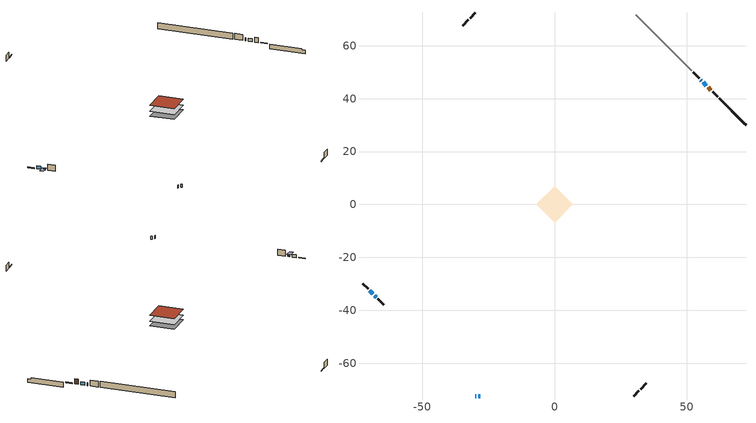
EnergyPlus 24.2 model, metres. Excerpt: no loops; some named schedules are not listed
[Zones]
conditioned space
 floor adiabatic (AdiabaticFloorConstruction): -6.93,0 0,6.93 6.93,0 0,-6.93 z0.98
 floor foundation (Slab1 construction): -6.93,0 0,6.93 6.93,0 0,-6.93 z-0.94
 wall outside (RimJoist1 construction): 29.98,-72.38 31.87,-70.49 / -72.38,-29.98 -70.49,-31.87 / -29.98,72.38 -31.87,70.49 / 61.64,40.72 59.74,42.61 z0.98:1.28
 wall outside (AdiabaticWallConstruction 1): 59.09,43.27 58.06,44.3 z0.98:3.01
 wall outside (AdiabaticWallConstruction): -29.98,-72.38 -29.66,-72.38 / -28.74,-72.38 -28.1,-72.38 / 57.4,44.95 56.19,46.17 / -69.83,-32.53 -68.62,-33.74 / 55.54,46.82 55.31,47.05 z0.98:2.2; -67.96,-34.4 -67.37,-34.99 z0.98:1.44
 wall outside (Wall1 construction): 32.53,-69.83 34.73,-67.63 / -66.71,-35.65 -64.51,-37.85 / -32.53,69.83 -34.73,67.63 / 54.66,47.7 52.46,49.9 z0.98:3.42
 wall foundation (FoundationWall1 construction): 62.29,40.07,-0.94 62.29,40.07,0.98 71.37,30.99,0.98 71.37,30.99,0.44 72.38,29.98,0.44 72.38,29.98,-0.94
 wall adiabatic (Wall2 construction): 51.8,50.56 30.64,71.72 z0.98:3.42
 window (WindowConstruction 2): -29.98,-72.38 -29.66,-72.38 z0.98:2.2
 window (WindowConstruction 3): -28.73,-72.38 -28.1,-72.38 z0.98:2.2
 window (WindowConstruction): 57.4,44.96 56.19,46.17 z0.98:2.2
 window (WindowConstruction 1): -69.83,-32.53 -68.62,-33.74 z0.98:2.2
 window (WindowConstruction 4): -67.96,-34.4 -67.37,-34.99 z0.98:1.44
 window (WindowConstruction 5): 55.54,46.82 55.31,47.05 z0.98:2.2
 door (Door): 59.09,43.27 58.06,44.3 z0.98:3.01
 ceiling adiabatic (AdiabaticFloorConstruction): 0,-6.93 6.93,0 0,6.93 -6.93,0 z0.98
 roof outside (Roof1 construction): 0,6.93 -6.93,0 0,-6.93 6.93,0 z3.42
shading: -67.16,-35.2 -68.17,-34.19 -70.33,-36.34 -69.32,-37.36 z1.74
[Building]
Building 1: Terrain=Suburbs
[Site:Location]
Montreal Intl AP_QC: Latitude {deg}=45.47; Longitude {deg}=-73.74; Time Zone {hr}=-5; Elevation {m}=36; Keep Site Location Information=Yes
[Site:GroundTemperature:Shallow]
2.07863, -0.316383, -0.508184, 0.628371, 5.19101, 9.73239, 13.6695, 16.1636, 16.3755, 14.347, 10.5102, 6.10817
[Site:WaterMainsTemperature]
Calculation Method=Schedule; Temperature Schedule=mains temperature schedule
[Material] Roughness=Rough; Thermal Absorptance=0.9
Name | Thickness {m} | Conductivity {W/m-K} | Density {kg/m3} | Specific Heat {J/kg-K} | Solar Absorptance | Visible Absorptance
asphalt or fiberglass shingles | 0.00635 | 0.162714 | 1121.4 | 1465.45 | 0.4 | 0.4
concrete 4.0 in. | 0.1016 | 1.803125 | 2242.8 | 837.4 | 0.7 | 0.7
concrete 8.0 in. | 0.2032 | 1.803125 | 2242.8 | 837.4 | 0.7 | 0.7
door material | 0.04445 | 0.0451087 | 512.64 | 1214.23 | 0.7 | 0.7
floor covering | 0.0127 | 0.0433444 | 54.468 | 1339.84 | 0.6 | 0.6
floor rigid ins; wall rigid ins | 0.512978 | 0.029427 | 32.04 | 1214.23 | 0.7 | 0.7
floor stud and cavity | 0.1397 | 1.75129 | 37.0049 | 1207.88 | 0.7 | 0.7
furniture material conditioned space 1 | 0.1524 | 0.115458 | 640.8 | 1214.23 | 0.6 | 0.6
gypsum board | 0.00254 | 0.160291 | 801 | 837.4 | 0.6 | 0.6
gypsum board 1 | 0.0127 | 0.160291 | 801 | 837.4 | 0.6 | 0.6
osb sheathing 0.5 in. | 0.0127 | 0.115458 | 512.64 | 1214.23 | 0.7 | 0.7
osb sheathing 0.5 in. 1 | 0.0127 | 0.115458 | 512.64 | 1214.23 | 0.4 | 0.4
osb sheathing 0.75 in. | 0.01905 | 0.115458 | 512.64 | 1214.23 | 0.7 | 0.7
osb sheathing 2.0 in. | 0.0508 | 0.115458 | 512.64 | 1214.23 | 0.7 | 0.7
rim joist stud and cavity | 0.0508 | 0.353641 | 125.044 | 1163.47 | 0.6 | 0.6
roof stud and cavity | 0.0889 | 0.469051 | 50.32683 | 1063.81 | 0.7 | 0.7
wall stud and cavity | 0.1397 | 0.146652 | 139.0536 | 1170.24 | 0.7 | 0.7
wall stud and cavity 1 | 0.1397 | 0.12523 | 139.0536 | 1170.24 | 0.7 | 0.7
wall stud and cavity 2 | 0.0889 | 0.380278 | 52.3479 | 1209.89 | 0.7 | 0.7
wall stud and cavity 3 | 0.0889 | 0.391764 | 83.0341 | 1211.67 | 0.7 | 0.7
wood siding | 0.0254 | 0.102417 | 544.68 | 1172.36 | 0.4 | 0.4
wood siding 1; wood siding 2; wood siding 3 | 0.0254 | 0.102417 | 544.68 | 1172.36 | 0.7 | 0.7
[WindowMaterial:SimpleGlazingSystem]
Name | U-Factor {W/m2-K} | Solar Heat Gain Coefficient
WindowMaterial | 2.95483 | 0.57
WindowMaterial 1 | 4.465747 | 0.64
WindowMaterial 2 | 3.99504 | 0.67
WindowMaterial 3 | 4.51855 | 0.63
[Construction]
AdiabaticFloorConstruction: floor stud and cavity, floor rigid ins, osb sheathing 0.75 in., floor covering
AdiabaticWallConstruction: wood siding 2, wall rigid ins, wall stud and cavity 2, gypsum board 1
AdiabaticWallConstruction 1: wood siding 3, wall rigid ins, wall stud and cavity 2, gypsum board 1
Door: door material
FoundationWall1 construction: concrete 8.0 in.
furniture construction conditioned space 1: furniture material conditioned space 1
PartitionWallConstruction: gypsum board 1, wall stud and cavity 3, gypsum board 1
RimJoist1 construction: wood siding 1, osb sheathing 2.0 in., rim joist stud and cavity
Roof1 construction: asphalt or fiberglass shingles, roof stud and cavity, gypsum board
Slab1 construction: concrete 4.0 in.
Wall1 construction: wood siding, osb sheathing 0.5 in., wall stud and cavity, gypsum board 1
Wall2 construction: osb sheathing 0.5 in. 1, wall stud and cavity 1, gypsum board 1
WindowConstruction; WindowConstruction 1: WindowMaterial
WindowConstruction 2: WindowMaterial 1
WindowConstruction 3: WindowMaterial 2
WindowConstruction 4; WindowConstruction 5: WindowMaterial 3
[Zone]
conditioned space: Multiplier=1; Volume {m3}=468.6; Part of Total Floor Area=Yes
[Space]
conditioned space 1: Zone=conditioned space; Volume {m3}=468.6
[SurfaceProperty:ExposedFoundationPerimeter]
Slab1: Exposed Perimeter Calculation Method=TotalExposedPerimeter; Total Exposed Perimeter {m}=14.265
[InternalMass] Zone or ZoneList=conditioned space; Space or SpaceList=conditioned space 1
Name | Construction | Surface Area {m2}
furniture mass conditioned space 1 | furniture construction conditioned space 1 | 76.8799
partition wall mass | PartitionWallConstruction | 192.2
[Lights]
interior lighting: Zone or ZoneList or Space or SpaceList=conditioned space 1; Schedule=interior lighting schedule; Design Level Calculation Method=LightingLevel; Lighting Level {W}=343.2; Return Air Fraction=0; Fraction Radiant=0.6; Fraction Visible=0.2; Fraction Replaceable=1
[People]
occupants: Zone or ZoneList or Space or SpaceList=conditioned space 1; Number of People Schedule=occupants schedule; Number of People Calculation Method=People; Number of People=3; Fraction Radiant=0.314171; Sensible Heat Fraction=0.56303; Activity Level Schedule=occupants activity schedule; Carbon Dioxide Generation Rate {m3/s-W}=0; Enable ASHRAE 55 Comfort Warnings=No; Mean Radiant Temperature Calculation Type=EnclosureAveraged
[ElectricEquipment] Zone or ZoneList or Space or SpaceList=conditioned space 1; Design Level Calculation Method=EquipmentLevel
Name | Schedule | Design Level {W} | Fraction Latent | Fraction Radiant | Fraction Lost
clothes dryer | clothes dryer schedule | 140.772 | 0.015 | 0.081 | 0.85
clothes washer | clothes washer schedule | 32.1985 | 0.03 | 0.162 | 0.7
cooking range | cooking range schedule | 208.969 | 0.08 | 0.432 | 0.2
dishwasher | dishwasher schedule | 66.8632 | 0.3 | 0.18 | 0.4
fridge | fridge schedule | 72.9452 | 0 | 0.6 | 0
mech vent bath fan 0 | mech vent bath fan 0 schedule | 50.2 | 0 | 0 | 1
mech vent house fan | mech vent house fan schedule | 0 | 0 | 0 | 1
mech vent house fan cfis | mech vent house fan cfis schedule | 0 | 0 | 0 | 0
mech vent range fan 0 | mech vent range fan 0 schedule | 57 | 0 | 0 | 1
misc plug loads | misc plug loads schedule | 494.7 | 0.045 | 0.513 | 0.1
whole house fan | Always On Discrete | 0 | 0 | 0 | 1
[OtherEquipment] Zone or ZoneList or Space or SpaceList=conditioned space 1; Design Level Calculation Method=EquipmentLevel
Name | Fuel Type | Schedule | Design Level {W} | Fraction Latent | Fraction Radiant | Fraction Lost
clothes dryer 1 | Electricity | clothes dryer schedule | 0 | 0.015 | 0.081 | 0.85
cooking range 1 | Electricity | cooking range schedule | 0 | 0.08 | 0.432 | 0.2
general water use latent | None | general water use schedule | 59.3978 | 1 | 0 | 0
general water use sensible | None | general water use schedule | -58.539 | 0 | 0.6 | 0
mech vent house fan latent load | None | Always On Discrete | 0 | 1 | 0 | 0
mech vent house fan sensible load | None | Always On Discrete | 0 | 0 | 0 | 0
water heater energy adjustment1 | Electricity | Always On Discrete | 0.01 | 0 | 0 | 1
[ZoneInfiltration:DesignFlowRate] Zone or ZoneList or Space or SpaceList=conditioned space 1; Schedule=Always On Discrete; Design Flow Rate Calculation Method=Flow/Zone; Design Flow Rate {m3/s}=0
infil flow; natural vent flow; whole house fan flow
[ZoneControl:Thermostat]
conditioned space Thermostat: Zone or ZoneList=conditioned space; Control Type Schedule=conditioned space Thermostat Schedule; Control 1=conditioned space temperature setpoint; Temperature Difference Between Cutout And Setpoint {deltaC}=0
[ZoneHVAC:Baseboard:Convective:Electric]
electric baseboard: Availability Schedule=Always On Discrete; Heating Design Capacity {W}=21532.5; Efficiency=1
[Zone equipment]
conditioned space: electric baseboard
[Foundation:Kiva]
Foundation Kiva 1: Initial Indoor Air Temperature {C}=18; Wall Height Above Grade {m}=0.979993; Wall Depth Below Slab {m}=0.2032
[Foundation:Kiva:Settings]
Soil Conductivity {W/m-K}=0.849921; Soil Density {kg/m3}=1842.3; Soil Specific Heat {J/kg-K}=418.7; Ground Solar Absorptivity=0.9; Ground Thermal Absorptivity=0.9; Ground Surface Roughness {m}=0.03; Far-Field Width {m}=40; Deep-Ground Boundary Condition=ZeroFlux; Deep-Ground Depth {m}=40; Minimum Cell Dimension {m}=0.2; Maximum Cell Growth Coefficient=3; Simulation Timestep=Timestep
[Exterior:Lights]
exterior lighting: Schedule=exterior lighting schedule; Design Level {W}=75.6
[EnergyManagementSystem:GlobalVariable]
infil_program_Qfan
infil_program_Qinf
natural_vent_program_Qnv
natural_vent_program_Qwhf
[EnergyManagementSystem:Sensor]
Name | Output:Variable or Output:Meter Index Key | Output:Variable or Output:Meter
airflow_gain | infil flow | Infiltration Sensible Heat Gain Energy
airflow_gain_1 | natural vent flow | Infiltration Sensible Heat Gain Energy
airflow_gain_2 | whole house fan flow | Infiltration Sensible Heat Gain Energy
airflow_loss | infil flow | Infiltration Sensible Heat Loss Energy
airflow_loss_1 | natural vent flow | Infiltration Sensible Heat Loss Energy
airflow_loss_2 | whole house fan flow | Infiltration Sensible Heat Loss Energy
clg_load_cond |  | Cooling:EnergyTransfer:Zone:CONDITIONED SPACE
clg_sp_s; clg_sp_s_1 | cooling setpoint | Schedule Value
clothes_dryer_exhaust_0_sch_s | clothes dryer exhaust 0 schedule | Schedule Value
conditioned_space_clg_unmet_s | conditioned space | Zone Cooling Setpoint Not Met Time
conditioned_space_htg_unmet_s | conditioned space | Zone Heating Setpoint Not Met Time
cool_season | cooling season schedule | Schedule Value
fridge_tin_s; tin_s; tin_s_1 | conditioned space | Zone Mean Air Temperature
htg_load_cond |  | Heating:EnergyTransfer:Zone:CONDITIONED SPACE
htg_sp_s; htg_sp_s_1 | heating setpoint | Schedule Value
ig_ee_conv | clothes dryer | Electric Equipment Convective Heating Energy
ig_ee_conv_2 | cooking range | Electric Equipment Convective Heating Energy
ig_ee_conv_4 | fridge | Electric Equipment Convective Heating Energy
ig_ee_conv_5 | misc plug loads | Electric Equipment Convective Heating Energy
ig_ee_conv_6 | whole house fan | Electric Equipment Convective Heating Energy
ig_ee_rad | clothes dryer | Electric Equipment Radiant Heating Energy
ig_ee_rad_2 | cooking range | Electric Equipment Radiant Heating Energy
ig_ee_rad_4 | fridge | Electric Equipment Radiant Heating Energy
ig_ee_rad_5 | misc plug loads | Electric Equipment Radiant Heating Energy
ig_ee_rad_6 | whole house fan | Electric Equipment Radiant Heating Energy
ig_lgt_conv | interior lighting | Lights Convective Heating Energy
ig_lgt_rad | interior lighting | Lights Radiant Heating Energy
ig_lgt_vis | interior lighting | Lights Visible Radiation Heating Energy
ig_oe_conv | clothes dryer 1 | Other Equipment Convective Heating Energy
ig_oe_conv_1 | cooking range 1 | Other Equipment Convective Heating Energy
ig_oe_conv_2 | general water use latent | Other Equipment Convective Heating Energy
ig_oe_conv_3 | general water use sensible | Other Equipment Convective Heating Energy
ig_oe_conv_4 | water heater energy adjustment1 | Other Equipment Convective Heating Energy
ig_oe_rad | clothes dryer 1 | Other Equipment Radiant Heating Energy
ig_oe_rad_1 | cooking range 1 | Other Equipment Radiant Heating Energy
ig_oe_rad_2 | general water use latent | Other Equipment Radiant Heating Energy
ig_oe_rad_3 | general water use sensible | Other Equipment Radiant Heating Energy
ig_oe_rad_4 | water heater energy adjustment1 | Other Equipment Radiant Heating Energy
ig_ppl_conv | occupants | People Convective Heating Energy
ig_ppl_rad | occupants | People Radiant Heating Energy
im_conv | furniture mass conditioned space 1 | Surface Inside Face Convection Heat Gain Energy
im_conv_1 | partition wall mass | Surface Inside Face Convection Heat Gain Energy
im_ig | furniture mass conditioned space 1 | Surface Inside Face Internal Gains Radiation Heat Gain Energy
im_ig_1 | partition wall mass | Surface Inside Face Internal Gains Radiation Heat Gain Energy
im_lgt | furniture mass conditioned space 1 | Surface Inside Face Lights Radiation Heat Gain Energy
im_lgt_1 | partition wall mass | Surface Inside Face Lights Radiation Heat Gain Energy
im_sol | furniture mass conditioned space 1 | Surface Inside Face Solar Radiation Heat Gain Energy
im_sol_1 | partition wall mass | Surface Inside Face Solar Radiation Heat Gain Energy
im_surf | furniture mass conditioned space 1 | Surface Inside Face Net Surface Thermal Radiation Heat Gain Energy
im_surf_1 | partition wall mass | Surface Inside Face Net Surface Thermal Radiation Heat Gain Energy
mech_vent_bath_fan_0_sch_s | mech vent bath fan 0 schedule | Schedule Value
mech_vent_range_fan_0_sch_s | mech vent range fan 0 schedule | Schedule Value
mv_conv | mech vent bath fan 0 | Electric Equipment Convective Heating Energy
mv_conv_1 | mech vent house fan | Electric Equipment Convective Heating Energy
mv_conv_2 | mech vent house fan cfis | Electric Equipment Convective Heating Energy
mv_conv_3 | mech vent range fan 0 | Electric Equipment Convective Heating Energy
mv_conv_4 | mech vent house fan latent load | Other Equipment Convective Heating Energy
mv_conv_5 | mech vent house fan sensible load | Other Equipment Convective Heating Energy
mv_rad | mech vent bath fan 0 | Electric Equipment Radiant Heating Energy
mv_rad_1 | mech vent house fan | Electric Equipment Radiant Heating Energy
mv_rad_2 | mech vent house fan cfis | Electric Equipment Radiant Heating Energy
mv_rad_3 | mech vent range fan 0 | Electric Equipment Radiant Heating Energy
mv_rad_4 | mech vent house fan latent load | Other Equipment Radiant Heating Energy
mv_rad_5 | mech vent house fan sensible load | Other Equipment Radiant Heating Energy
natural_vent_s | natural vent schedule | Schedule Value
out_pb_s |  | Site Outdoor Air Barometric Pressure
out_wt_s |  | Site Outdoor Air Humidity Ratio
site_vw_s |  | Site Wind Speed
ss_back_out | Window1 | Surface Window Shortwave from Zone Back Out Window Heat Transfer Rate
ss_back_out_1 | Window2 | Surface Window Shortwave from Zone Back Out Window Heat Transfer Rate
ss_back_out_2 | Window3 | Surface Window Shortwave from Zone Back Out Window Heat Transfer Rate
ss_back_out_3 | Window5 | Surface Window Shortwave from Zone Back Out Window Heat Transfer Rate
ss_back_out_4 | Window7 | Surface Window Shortwave from Zone Back Out Window Heat Transfer Rate
ss_back_out_5 | Window8 | Surface Window Shortwave from Zone Back Out Window Heat Transfer Rate
ss_conv | Door1 | Surface Inside Face Convection Heat Gain Energy
ss_conv_1 | Window1 | Surface Inside Face Convection Heat Gain Energy
ss_conv_2 | Window2 | Surface Inside Face Convection Heat Gain Energy
ss_conv_3 | Window3 | Surface Inside Face Convection Heat Gain Energy
ss_conv_4 | Window5 | Surface Inside Face Convection Heat Gain Energy
ss_conv_5 | Window7 | Surface Inside Face Convection Heat Gain Energy
ss_conv_6 | Window8 | Surface Inside Face Convection Heat Gain Energy
ss_ig | Door1 | Surface Inside Face Internal Gains Radiation Heat Gain Energy
ss_ig_1 | Window1 | Surface Inside Face Internal Gains Radiation Heat Gain Energy
ss_ig_2 | Window2 | Surface Inside Face Internal Gains Radiation Heat Gain Energy
ss_ig_3 | Window3 | Surface Inside Face Internal Gains Radiation Heat Gain Energy
ss_ig_4 | Window5 | Surface Inside Face Internal Gains Radiation Heat Gain Energy
ss_ig_5 | Window7 | Surface Inside Face Internal Gains Radiation Heat Gain Energy
ss_ig_6 | Window8 | Surface Inside Face Internal Gains Radiation Heat Gain Energy
ss_lgt | Door1 | Surface Inside Face Lights Radiation Heat Gain Energy
ss_sol | Door1 | Surface Inside Face Solar Radiation Heat Gain Energy
ss_surf | Door1 | Surface Inside Face Net Surface Thermal Radiation Heat Gain Energy
ss_surf_1 | Window1 | Surface Inside Face Net Surface Thermal Radiation Heat Gain Energy
ss_surf_2 | Window2 | Surface Inside Face Net Surface Thermal Radiation Heat Gain Energy
ss_surf_3 | Window3 | Surface Inside Face Net Surface Thermal Radiation Heat Gain Energy
ss_surf_4 | Window5 | Surface Inside Face Net Surface Thermal Radiation Heat Gain Energy
ss_surf_5 | Window7 | Surface Inside Face Net Surface Thermal Radiation Heat Gain Energy
ss_surf_6 | Window8 | Surface Inside Face Net Surface Thermal Radiation Heat Gain Energy
ss_trans_in | Window1 | Surface Window Transmitted Solar Radiation Rate
ss_trans_in_1 | Window2 | Surface Window Transmitted Solar Radiation Rate
ss_trans_in_2 | Window3 | Surface Window Transmitted Solar Radiation Rate
ss_trans_in_3 | Window5 | Surface Window Transmitted Solar Radiation Rate
ss_trans_in_4 | Window7 | Surface Window Transmitted Solar Radiation Rate
ss_trans_in_5 | Window8 | Surface Window Transmitted Solar Radiation Rate
ss_trans_out | Window1 | Surface Inside Face Initial Transmitted Diffuse Transmitted Out Window Solar Radiation Rate
ss_trans_out_1 | Window2 | Surface Inside Face Initial Transmitted Diffuse Transmitted Out Window Solar Radiation Rate
ss_trans_out_2 | Window3 | Surface Inside Face Initial Transmitted Diffuse Transmitted Out Window Solar Radiation Rate
ss_trans_out_3 | Window5 | Surface Inside Face Initial Transmitted Diffuse Transmitted Out Window Solar Radiation Rate
ss_trans_out_4 | Window7 | Surface Inside Face Initial Transmitted Diffuse Transmitted Out Window Solar Radiation Rate
ss_trans_out_5 | Window8 | Surface Inside Face Initial Transmitted Diffuse Transmitted Out Window Solar Radiation Rate
s_conv | FoundationWall1 | Surface Inside Face Convection Heat Gain Energy
s_conv_1 | inferred conditioned ceiling | Surface Inside Face Convection Heat Gain Energy
s_conv_10 | Wall1:225 | Surface Inside Face Convection Heat Gain Energy
s_conv_11 | Wall1:315 | Surface Inside Face Convection Heat Gain Energy
s_conv_12 | Wall1:45 | Surface Inside Face Convection Heat Gain Energy
s_conv_13 | Wall2 | Surface Inside Face Convection Heat Gain Energy
s_conv_2 | inferred conditioned floor | Surface Inside Face Convection Heat Gain Energy
s_conv_3 | RimJoist1:135 | Surface Inside Face Convection Heat Gain Energy
s_conv_4 | RimJoist1:225 | Surface Inside Face Convection Heat Gain Energy
s_conv_5 | RimJoist1:315 | Surface Inside Face Convection Heat Gain Energy
s_conv_6 | RimJoist1:45 | Surface Inside Face Convection Heat Gain Energy
s_conv_7 | Roof1 | Surface Inside Face Convection Heat Gain Energy
s_conv_8 | Slab1 | Surface Inside Face Convection Heat Gain Energy
s_conv_9 | Wall1:135 | Surface Inside Face Convection Heat Gain Energy
s_ig | FoundationWall1 | Surface Inside Face Internal Gains Radiation Heat Gain Energy
s_ig_1 | inferred conditioned ceiling | Surface Inside Face Internal Gains Radiation Heat Gain Energy
s_ig_10 | Wall1:225 | Surface Inside Face Internal Gains Radiation Heat Gain Energy
s_ig_11 | Wall1:315 | Surface Inside Face Internal Gains Radiation Heat Gain Energy
s_ig_12 | Wall1:45 | Surface Inside Face Internal Gains Radiation Heat Gain Energy
s_ig_13 | Wall2 | Surface Inside Face Internal Gains Radiation Heat Gain Energy
s_ig_2 | inferred conditioned floor | Surface Inside Face Internal Gains Radiation Heat Gain Energy
s_ig_3 | RimJoist1:135 | Surface Inside Face Internal Gains Radiation Heat Gain Energy
s_ig_4 | RimJoist1:225 | Surface Inside Face Internal Gains Radiation Heat Gain Energy
s_ig_5 | RimJoist1:315 | Surface Inside Face Internal Gains Radiation Heat Gain Energy
s_ig_6 | RimJoist1:45 | Surface Inside Face Internal Gains Radiation Heat Gain Energy
s_ig_7 | Roof1 | Surface Inside Face Internal Gains Radiation Heat Gain Energy
s_ig_8 | Slab1 | Surface Inside Face Internal Gains Radiation Heat Gain Energy
s_ig_9 | Wall1:135 | Surface Inside Face Internal Gains Radiation Heat Gain Energy
s_lgt | FoundationWall1 | Surface Inside Face Lights Radiation Heat Gain Energy
s_lgt_1 | inferred conditioned ceiling | Surface Inside Face Lights Radiation Heat Gain Energy
s_lgt_10 | Wall1:225 | Surface Inside Face Lights Radiation Heat Gain Energy
s_lgt_11 | Wall1:315 | Surface Inside Face Lights Radiation Heat Gain Energy
s_lgt_12 | Wall1:45 | Surface Inside Face Lights Radiation Heat Gain Energy
s_lgt_13 | Wall2 | Surface Inside Face Lights Radiation Heat Gain Energy
s_lgt_2 | inferred conditioned floor | Surface Inside Face Lights Radiation Heat Gain Energy
s_lgt_3 | RimJoist1:135 | Surface Inside Face Lights Radiation Heat Gain Energy
s_lgt_4 | RimJoist1:225 | Surface Inside Face Lights Radiation Heat Gain Energy
s_lgt_5 | RimJoist1:315 | Surface Inside Face Lights Radiation Heat Gain Energy
s_lgt_6 | RimJoist1:45 | Surface Inside Face Lights Radiation Heat Gain Energy
s_lgt_7 | Roof1 | Surface Inside Face Lights Radiation Heat Gain Energy
s_lgt_8 | Slab1 | Surface Inside Face Lights Radiation Heat Gain Energy
s_lgt_9 | Wall1:135 | Surface Inside Face Lights Radiation Heat Gain Energy
s_sol | FoundationWall1 | Surface Inside Face Solar Radiation Heat Gain Energy
s_sol_1 | inferred conditioned ceiling | Surface Inside Face Solar Radiation Heat Gain Energy
s_sol_10 | Wall1:225 | Surface Inside Face Solar Radiation Heat Gain Energy
s_sol_11 | Wall1:315 | Surface Inside Face Solar Radiation Heat Gain Energy
s_sol_12 | Wall1:45 | Surface Inside Face Solar Radiation Heat Gain Energy
s_sol_13 | Wall2 | Surface Inside Face Solar Radiation Heat Gain Energy
s_sol_2 | inferred conditioned floor | Surface Inside Face Solar Radiation Heat Gain Energy
s_sol_3 | RimJoist1:135 | Surface Inside Face Solar Radiation Heat Gain Energy
s_sol_4 | RimJoist1:225 | Surface Inside Face Solar Radiation Heat Gain Energy
s_sol_5 | RimJoist1:315 | Surface Inside Face Solar Radiation Heat Gain Energy
s_sol_6 | RimJoist1:45 | Surface Inside Face Solar Radiation Heat Gain Energy
s_sol_7 | Roof1 | Surface Inside Face Solar Radiation Heat Gain Energy
s_sol_8 | Slab1 | Surface Inside Face Solar Radiation Heat Gain Energy
s_sol_9 | Wall1:135 | Surface Inside Face Solar Radiation Heat Gain Energy
s_surf | FoundationWall1 | Surface Inside Face Net Surface Thermal Radiation Heat Gain Energy
s_surf_1 | inferred conditioned ceiling | Surface Inside Face Net Surface Thermal Radiation Heat Gain Energy
s_surf_10 | Wall1:225 | Surface Inside Face Net Surface Thermal Radiation Heat Gain Energy
s_surf_11 | Wall1:315 | Surface Inside Face Net Surface Thermal Radiation Heat Gain Energy
s_surf_12 | Wall1:45 | Surface Inside Face Net Surface Thermal Radiation Heat Gain Energy
s_surf_13 | Wall2 | Surface Inside Face Net Surface Thermal Radiation Heat Gain Energy
s_surf_2 | inferred conditioned floor | Surface Inside Face Net Surface Thermal Radiation Heat Gain Energy
s_surf_3 | RimJoist1:135 | Surface Inside Face Net Surface Thermal Radiation Heat Gain Energy
s_surf_4 | RimJoist1:225 | Surface Inside Face Net Surface Thermal Radiation Heat Gain Energy
s_surf_5 | RimJoist1:315 | Surface Inside Face Net Surface Thermal Radiation Heat Gain Energy
s_surf_6 | RimJoist1:45 | Surface Inside Face Net Surface Thermal Radiation Heat Gain Energy
s_surf_7 | Roof1 | Surface Inside Face Net Surface Thermal Radiation Heat Gain Energy
s_surf_8 | Slab1 | Surface Inside Face Net Surface Thermal Radiation Heat Gain Energy
s_surf_9 | Wall1:135 | Surface Inside Face Net Surface Thermal Radiation Heat Gain Energy
tout_s | conditioned space | Zone Outdoor Air Drybulb Temperature
win_s | conditioned space | Zone Air Humidity Ratio
[EnergyManagementSystem:Actuator]
Name | Actuated Component Unique | Actuated Component Type | Actuated Component Control Type
fridge_schedule_act | fridge schedule | Schedule:Constant | Schedule Value
infil_flow_act | infil flow | Zone Infiltration | Air Exchange Flow Rate
mech_vent_house_fan_cfis_act | mech vent house fan cfis | ElectricEquipment | Electricity Rate
mech_vent_house_fan_latent_load_act | mech vent house fan latent load | OtherEquipment | Power Level
mech_vent_house_fan_sensible_load_act | mech vent house fan sensible load | OtherEquipment | Power Level
natural_vent_flow_act | natural vent flow | Zone Infiltration | Air Exchange Flow Rate
water_heater_ec_adj_act | water heater energy adjustment1 | OtherEquipment | Power Level
whole_house_fan_act | whole house fan | ElectricEquipment | Electricity Rate
whole_house_fan_flow_act | whole house fan flow | Zone Infiltration | Air Exchange Flow Rate
